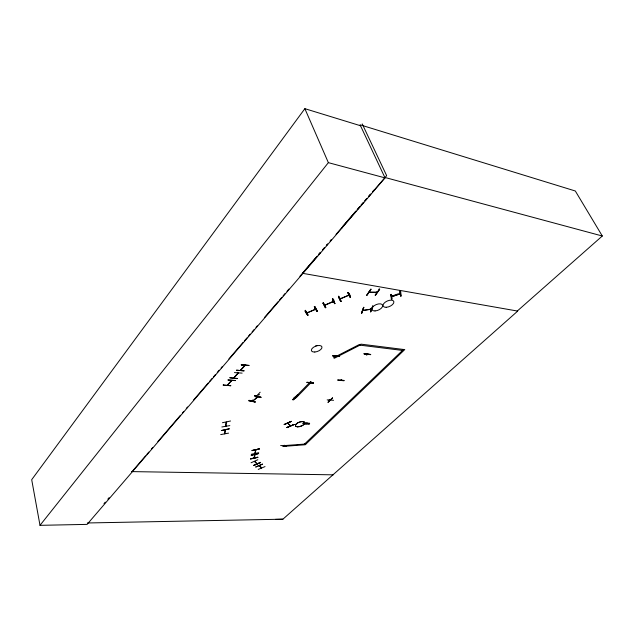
<?xml version="1.0" encoding="UTF-8"?>
<svg xmlns="http://www.w3.org/2000/svg" width="634" height="634" viewBox="0 0 634 634"><rect width="100%" height="100%" fill="white"/><g stroke="black" fill="none" stroke-linecap="round" stroke-linejoin="round"><path stroke-width="0.95" d="M366.959 295.206L371.072 289.136L366.991 295.159M293.138 399.792L298.02 395.244L293.146 399.745M293.423 399.753L297.917 395.188M391.78 299.296C392.525 298.234 389.894 293.899 391.233 294.366M363.75 307.268L361.911 313.251L361.435 313.331L363.702 307.316M341.044 301.19L340.656 301.427L338.445 296.76L338.707 296.26M338.818 296.538L341.147 301.269L340.664 301.475L338.445 296.76M260.154 392.224L255.692 397.003M323.007 303.147L323.395 302.854L325.852 307.522L325.369 307.728L322.999 303.131L323.498 302.933M325.369 307.728L325.749 307.442L323.356 302.933M307.989 315.161L305.374 310.335M307.601 315.399C303.195 306.071 305.326 313.759 308.092 315.241L305.485 310.644M227.852 384.933L227.574 384.862M231.045 380.931L231.426 380.907M233.526 378.118L238.012 373.046L237.774 372.324M233.954 378.046L238.273 373.069M244.661 364.534L244.851 365.311L240.349 370.304M228.589 433.133L220.703 434.583M221.852 426.975L229.825 425.604M230.562 420.992L222.431 422.712M244.447 365.723L244.819 365.763M225.173 429.773L224.484 433.775L224.959 433.371M225.078 430.177L225.514 429.749L224.824 433.743M226.568 422.474C226.053 420.921 224.666 427.34 226.14 425.763M229.302 428.695L221.321 430.549L229.286 428.949M251.286 454.285L258.696 452.684M259.464 448.832L251.967 450.639L259.449 448.801M250.549 458.818L257.919 457.217L250.549 458.786M254.931 453.159L255.89 449.831L254.971 453.104M254.123 458.041L254.472 457.629M254.107 458.002L254.702 454.554M255.074 454.467L254.464 457.891M258.632 453.405L251.222 455.236L258.601 453.54M256.897 463.898L254.416 461.449M283.667 445.654L284.357 445.234L284.024 445.583M310.715 382.04L310.327 382.476M306.246 423.829L305.794 424.233M306.484 423.385L306.919 422.965M336.202 356.332L335.37 356.831L335.798 356.776M330.354 400.339L329.934 399.404M340.973 380.186L341.742 379.703L341.187 380.21M366.761 354.929L367.34 354.39M361.435 313.331L363.433 307.744L363.924 307.68M324.64 305.16L325.527 304.78M372.578 306.238L370.454 311.888L372.974 306.206L370.93 311.809L370.47 311.777M332.779 301.887L333.484 301.356L333.191 300.627L333.397 301.625M340.006 298.868L340.902 298.741M348.066 295.381L348.954 295.222M223.342 384.711L223.406 385.131L230.919 385.726L223.422 385.044M223.231 385.345L223.358 384.703M236.45 370.319L244.138 370.716M237.132 378.664L229.912 377.801M243.955 370.993L236.625 370.097M307.038 382.191L313.489 383.063M280.648 445.512L286.592 445.995M257.927 396.868L252.269 401.219M252.958 400.973L252.847 400.371M303.258 423.369L309.44 423.766L303.068 423.512M309.598 423.591L303.432 423.14L309.543 423.211M344.183 380.448L337.89 379.885M227.384 385.377L231.719 380.519M238.233 373.141L237.726 372.38M254.757 454.515L255.066 454.713M245.104 365.398L240.769 370.343M255.248 402.004L249.067 400.355M391.55 296.775L392.533 296.427L391.638 296.966M400.387 293.859L399.483 294.192M324.933 305.287L324.513 304.296M333.452 301.586L324.719 305.319M348.858 295.262L340.173 298.994L339.872 298.012M241.078 369.987L240.666 369.947M366.642 295.262L370.731 289.183M310.375 382.429L310.85 381.945M376.541 292.155L376.208 292.393L377.246 292.187M379.33 289.231L375.122 295.278L379.655 289.247L375.534 295.238M341.037 380.083L341.409 379.726M341.655 379.79L341.322 380.115M329.442 400.284C331.368 399.84 329.054 401.694 329.434 400.006M329.617 400.759L329.252 399.547M366.611 354.794L367.102 354.351M360.516 125.738L304.867 108.668L31.7 479.692L40.005 525.332L87.096 524.381L385.052 177.892L360.072 124.803L575.323 190.993L602.3 236.007L517.241 311.064M40.005 525.332L328.357 162.645L304.867 108.668M104 503.618L105.284 502.128M107.835 499.148L109.119 497.658M132.038 471.609L145.598 455.838M146.89 454.332L148.824 452.082M151.407 449.078L152.699 447.572M157.866 441.565L180.46 415.27M182.394 413.019L183.686 411.514M186.269 408.51L187.561 407.004M193.37 400.244L208.214 382.968M209.505 381.47L212.089 378.458M213.381 376.961L215.314 374.702M217.256 372.451L219.19 370.201M221.131 367.942L222.423 366.444M228.874 358.931L243.076 342.4M244.367 340.902L246.951 337.898M248.243 336.392L250.176 334.142M252.118 331.883L254.052 329.632M255.985 327.382L257.277 325.876M264.378 317.61L277.938 301.839M279.229 300.334L281.813 297.33M283.105 295.824L285.038 293.574M286.98 291.323L288.914 289.064M299.89 276.297L316.62 256.825M320.479 252.332L318.553 254.583L320.535 252.34M324.339 247.846L322.413 250.089L324.41 247.846M342.994 226.14L355.864 211.154M357.156 209.656L359.732 206.66M361.015 205.162L362.949 202.912M364.883 200.669L366.809 198.418M368.742 196.175L370.026 194.678M372.602 191.674L373.894 190.176M317.309 256.081L302.473 273.294L517.716 311.088L282.891 519.198L275.441 519.373M336.02 234.374L356.023 211.177M357.314 209.68L359.89 206.692M361.182 205.194L363.765 202.198M365.057 200.701L366.991 198.458M368.925 196.215L370.858 193.964M372.8 191.722L386.653 175.65L362.228 123.931M252.926 400.965L252.387 400.205M400.228 293.914L391.733 296.688M235.38 380.63L227.875 379.98L235.586 380.479M248.79 365.525L241.261 364.899L249.027 365.35M242.125 373.117L234.429 372.594M290.507 425.834L287.709 423.179L290.554 425.771M256.73 463.652L257.253 463.755L254.717 461.37M258.997 394.816L258.323 394.816M259.599 465.816L259.092 465.689L261.485 468.082M294.136 397.328L294.715 397.55M297.132 395.133L292.551 399.658M297.417 395.188L292.9 399.785M335.449 356.791L335.869 356.316M310.723 382.405L311.104 381.985L310.684 382.04M295.943 397.455L296.498 397.518L295.832 397.463M339.666 356.403L332.707 355.904L339.634 356.387M367.023 354.374L366.848 354.866M329.094 400.751L330.417 399.483M329.149 400.783L330.457 399.515M332.573 397.914L327.921 402.392L332.509 397.867M309.669 423.583L309.202 423.995L303.028 423.623L303.369 422.83M362.949 310.383L371.437 309.035M363.829 310.422L363.512 309.527M370.573 309.17L370.47 308.37M391.091 294.358L391.891 299.335L391.4 299.51L390.758 294.477M254.614 395.751L261.16 397.241L260.851 397.494M257.856 396.892L252.578 401.282M330.132 400.26L329.886 399.594M306.856 423.314L307.133 422.981M369.194 292.155L370.09 292.163L369.051 292.369M377.103 292.393L376.303 292.417M252.617 400.894L253.021 400.886M225.997 426.151L226.671 422.093M314.512 308.71L314.797 309.447L314.424 309.027M376.976 292.417L369.139 292.369M392.375 296.696L392.034 295.729M399.586 293.907L400.387 293.653L400.07 292.94M284.206 424.614L291.434 421.42M286.822 427.498L294.136 424.487L286.845 427.49M257.816 459.737L251.064 462.772M253.83 465.411L260.645 462.495L253.846 465.451M253.703 465.316L260.519 462.337M335.148 303.512C329.743 298.384 334.063 296.252 334.665 303.741L332.382 299.121L332.874 298.907M305.089 310.937L305.422 310.303M314.337 306.515L316.857 311.476L317.349 311.262L314.916 306.697L314.266 306.507M347.939 292.686C348.74 291.878 351.45 297.401 349.984 297.473L347.852 292.654L350.475 297.243M338.429 296.831L338.754 296.197M347.836 292.789L348.328 292.575L350.42 297.227M315.518 309.17L306.888 312.871L306.515 312.174M324.735 305.12L333.278 301.388M306.888 313.069L315.597 309.329M340.093 298.828L348.874 295.064M255.7 466.925L262.611 464.072L255.835 467.06M258.228 469.414L265.02 466.592M258.45 394.602L259.076 394.633M294.208 397.336L294.802 397.383M241.277 364.788L248.821 365.517M400.157 291.141L400.601 291.061L401.179 296.054L400.688 296.229L399.999 290.84M400.109 291.236L400.601 291.061M398.318 293.796L392.311 295.919L392.533 296.427M391.646 296.744L400.3 293.685L399.983 292.971M332.731 355.793L339.396 356.562M244.851 365.311L244.486 364.629M237.584 372.863L237.766 373.64L237.607 372.427M307.014 313.037L306.674 312.047M327.16 399.911L333.595 400.284M363.068 310.343L362.846 309.582M400.268 293.677L399.88 292.956M252.697 400.87L252.514 400.173M251.207 455.141L258.609 453.54M257.879 457.399L250.533 459.008M259.409 448.943L252.007 450.441M231.489 380.424L227.083 385.409M261.541 467.765L259.449 465.57M373.006 306.246L372.427 305.937M362.965 310.557L371.365 309.226M369.384 292.123L377.151 292.163M332.43 299.018L334.768 303.638M314.924 306.713L317.349 311.262M316.913 311.373L314.448 306.793M87.381 522.971L282.891 519.198M400.791 296.133L400.205 291.141M379.687 289.286L379.132 288.906M131.492 471.601L333.254 474.834M258.926 394.816L258.347 394.792M237.378 378.458L229.849 377.737M313.481 383.047L306.856 382.421L313.489 382.991M337.621 380.131L343.985 380.772M402.527 350.428L359.969 345.142L334.261 358.305L333.627 357.679L359.375 344.492L359.969 345.142L360.96 344.143L403.533 349.469M254.741 396.147L260.915 397.375L254.662 395.751M384.838 177.441L602.3 236.007M328.357 162.645L385.052 177.892M329.545 400.236L329.418 399.571M286.964 427.657L294.136 424.471M323.023 303.076L325.385 307.664M338.778 296.617L341.005 301.269M341.702 227.638L341.892 228.082M366.65 353.764L366.959 354.446M332.985 300.659L333.294 301.412M332.295 301.261L332.501 301.784M249.091 400.284L248.916 400.934L255.343 401.988L249.154 400.617M237.599 373.125L237.766 373.64M237.29 372.776L237.512 373.616M315.7 345.918A5.619 2.813 -20.7 0 1 317.103 345.506M283.438 445.662L282.883 446.431L305.231 444.751L404.785 349.564L403.589 349.413L304.645 443.951L305.802 443.998L283.438 445.662M327.556 244.098L326.264 245.596L327.635 244.106M331.416 239.612L330.124 241.11L331.503 239.612M310.01 382.183L294.81 397.732L296.102 397.827L311.302 382.294L310.01 382.183M364.281 353.693L370.692 354.477L364.281 353.693M291.331 421.309L284.111 424.542L291.339 421.348M364.051 353.851L370.462 354.636L364.051 353.851M297.449 426.785A4.929 2.179 -19.3 0 0 304.803 423.068A4.929 2.179 -19.3 0 0 298.099 422.672A4.929 2.179 -19.3 0 0 297.449 426.785A4.937 2.179 -19.3 0 0 304.819 423.076A4.937 2.179 -19.3 0 0 298.099 422.68A4.937 2.179 -19.3 0 0 297.441 426.801M314.813 352.021A5.587 2.798 -20.7 0 0 321.921 346.846A5.587 2.798 -20.7 0 0 313.291 347.416A5.587 2.798 -20.7 0 0 314.813 352.021M386.201 307.3A5.809 2.964 -23.7 0 0 393.888 301.744A5.809 2.964 -23.7 0 0 385.282 302.141A5.809 2.964 -23.7 0 0 386.201 307.3M375.035 310.937A5.809 2.972 -23.3 0 0 382.667 305.398A5.809 2.972 -23.3 0 0 374.012 305.802A5.809 2.972 -23.3 0 0 375.035 310.937"/></g></svg>
